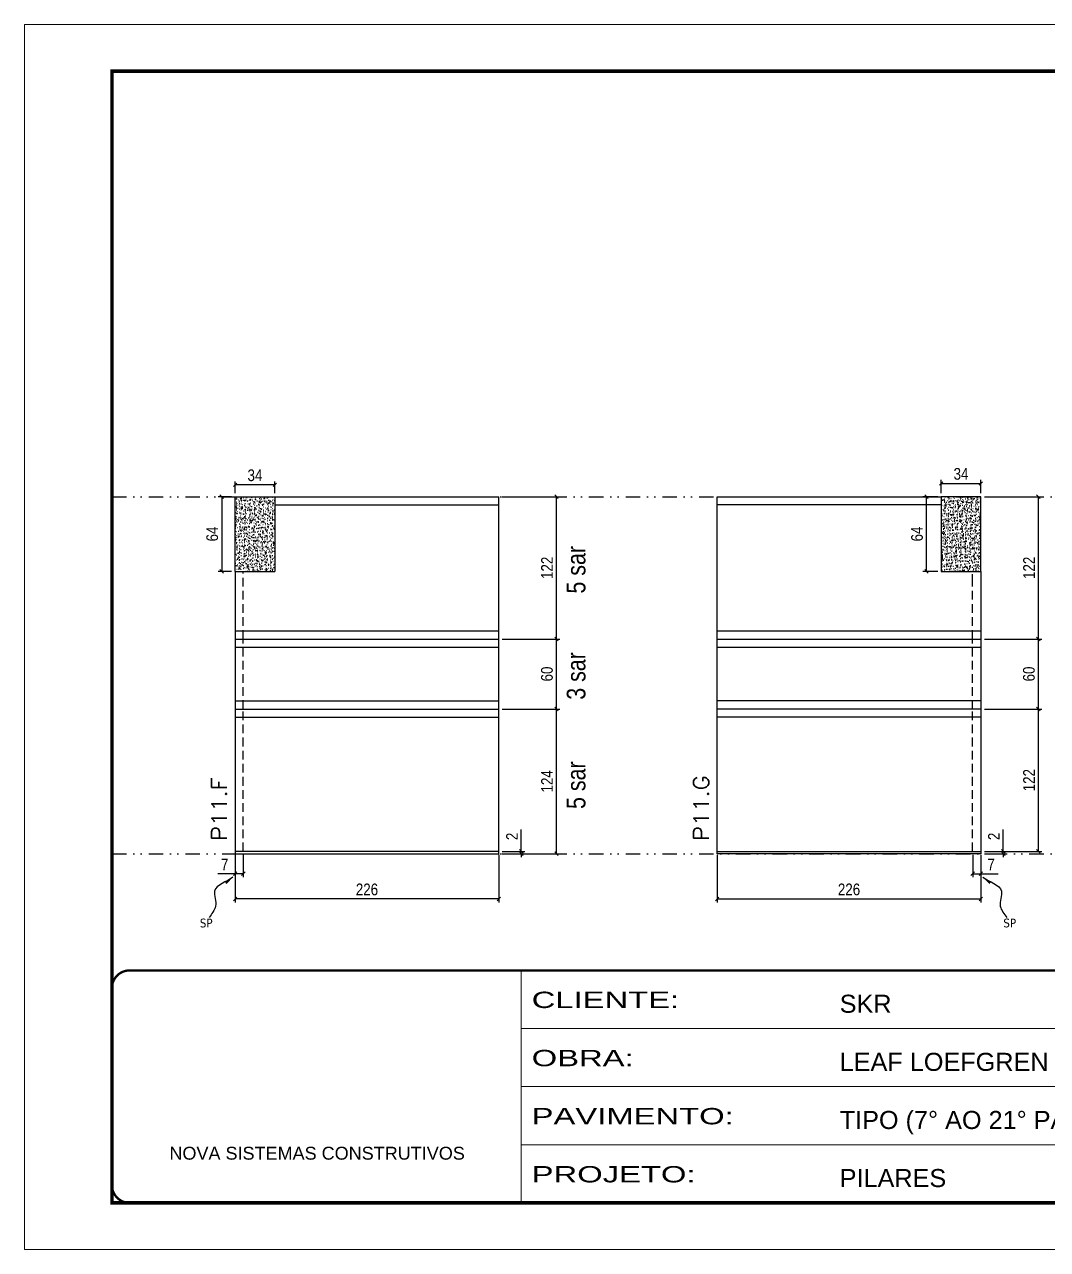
# Model space of a CAD drawing. Extents: x 14400 to 27878, y -21631 to 6985.
# Drawn here: x 17597 to 18474, y 1340 to 2390 of the extents above; entities that cross this region are included whole.
import ezdxf

# ---------------------------------------------------------------- set-up
doc = ezdxf.new("R2010")
doc.units = 0
for name, pattern in [('CONTINUO', [0]), ('DASHED', [0.75, 0.5, -0.25]), ('DIVIDE2', [0.625, 0.25, -0.125, 0, -0.125, 0, -0.125]), ('HIDDEN', [0.375, 0.25, -0.125])]:
    doc.linetypes.add(name, pattern=pattern)
for name, color, linetype in [('COTA', 241, 'Continuous'), ('NOMENCLATURA', 7, 'Continuous'), ('Nível', 160, 'Continuous'), ('Painéis', 200, 'Continuous'), ('SARR_2.2x7', 40, 'Continuous'), ('Sarrafo de Pressão', 42, 'HIDDEN'), ('texto', 7, 'Continuous')]:
    doc.layers.add(name, color=color, linetype=linetype)
for name, color, linetype, lineweight in [('Folhas', 255, 'Continuous', 9), ('SARRAFO DE PRESSAO', 251, 'DASHED', 9), ('Texto Seção', 7, 'Continuous', 15)]:
    doc.layers.add(name, color=color, linetype=linetype, lineweight=lineweight)
doc.styles.add('ARIAL', font='arial.ttf')
doc.styles.add('ARIAL_NARROW', font='ARIALN.TTF', dxfattribs={"height": 0.2})
doc.styles.add('COTA TECNICA', font='techl___.ttf', dxfattribs={"height": 10})
doc.styles.add('COTA TECNICA-50', font='techl___.ttf', dxfattribs={"height": 10})
doc.styles.add('REGUA-120', font='ROMANS.shx', dxfattribs={"height": 15})
doc.styles.get("Standard").update_dxf_attribs({"font": 'arial.ttf'})
doc.styles.add('Tecnologia', font='')
doc.styles.get('Tecnologia').set_extended_font_data('Forgotten Futurist')
doc.dimstyles.new('COTA PAINEL-50', dxfattribs={"dimtxt": 10, "dimasz": 3, "dimexe": 3, "dimexo": 3, "dimgap": 3, "dimtad": 1, "dimdec": 1, "dimzin": 12, "dimdsep": 46, "dimtxsty": 'COTA TECNICA-50', "dimblk1": 'OBLIQUE', "dimblk2": 'OBLIQUE', "dimsah": 1, "dimcen": 0.9, "dimclrd": 4, "dimclre": 4, "dimclrt": 240, "dimadec": 1, "dimazin": 3, "dimtfac": 1, "dimtdec": 1, "dimtmove": 0, "dimatfit": 3, "dimfxl": 1, "dimtolj": 1, "dimtzin": 12, "dimarcsym": 0})
doc.dimstyles.new('PAINEL', dxfattribs={"dimtxt": 10, "dimasz": 3, "dimexe": 3, "dimexo": 3, "dimgap": 3, "dimtad": 1, "dimdec": 1, "dimzin": 12, "dimdsep": 46, "dimtxsty": 'COTA TECNICA', "dimblk1": 'OBLIQUE', "dimblk2": 'OBLIQUE', "dimsah": 1, "dimcen": 0.9, "dimclrd": 4, "dimclre": 4, "dimclrt": 240, "dimadec": 1, "dimazin": 3, "dimtfac": 1, "dimtdec": 1, "dimtmove": 0, "dimatfit": 3, "dimfxl": 1, "dimtolj": 1, "dimtzin": 12, "dimarcsym": 0})
doc.dimstyles.get("Standard").update_dxf_attribs({"dimtxt": 0.18, "dimasz": 0.18, "dimexe": 0.18, "dimexo": 0.0625, "dimgap": 0.09, "dimtad": 0, "dimtih": 1, "dimtoh": 1, "dimdec": 4, "dimzin": 0, "dimdsep": 46, "dimtxsty": 'Standard', "dimcen": 0.09, "dimadec": 0, "dimazin": 0, "dimtfac": 1, "dimtdec": 4, "dimtofl": 0, "dimtmove": 0, "dimatfit": 3, "dimfxl": 1, "dimtolj": 1, "dimtzin": 0, "dimarcsym": 0})

# ---------------------------------------------------------------- blocks, each defined once
blk = doc.blocks.new('9999999999')
at = {"color": 30, "linetype": 'CONTINUO'}
for p, q in [((98564.6, 34230.2), (98564.6, 34429.4)), ((98564.6, 34379.6), (99584, 34379.6)), ((98564.6, 34329.8), (99488, 34329.8)), ((98564.6, 34280), (99488, 34280))]:
    blk.add_line(p, q, dxfattribs=at)
at = {"color": 30, "linetype": 'CONTINUO', "const_width": 2}
blk.add_lwpolyline([(99584, 34230.2), (99584, 34414.4, 0.414214), (99569, 34429.4), (98229, 34429.4, 0.414214), (98214, 34414.4), (98214, 34245.2, 0.414214), (98229, 34230.2), (99584, 34230.2)], format="xyb", dxfattribs=at)
at = {"layer": 'Folhas'}
blk.add_lwpolyline([(98139, 34190.2), (99624, 34190.2), (99624, 35240.2), (98139, 35240.2)], close=True, dxfattribs=at)
at = {"layer": 'Folhas', "color": 30, "const_width": 3}
blk.add_lwpolyline([(98214, 34230.2), (99584, 34230.2), (99584, 35200.2), (98214, 35200.2)], close=True, dxfattribs=at)
at = {"color": 7, "linetype": 'Continuous', "ltscale": 5, "style": 'ARIAL'}
for s, height, p in [('SKR', 15.48, (98837.7, 34393.1)), ('LEAF LOEFGREN', 15.483, (98837.7, 34343.3)), ('TIPO (7° AO 21° PAVIMENTO)', 15.483, (98837.7, 34293.5)), ('NOVA SISTEMAS CONSTRUTIVOS', 11.059, (98263.2, 34267.2)), ('PILARES', 15.48, (98837.7, 34243.7))]:
    blk.add_text(s, height=height, dxfattribs=at).set_placement(p)
at = {"layer": 'Folhas', "color": 7, "style": 'Tecnologia', "width": 1.5}
for s, p in [('CLIENTE:', (98573.7, 34397.2)), ('OBRA:', (98573.7, 34347.3)), ('PAVIMENTO:', (98573.7, 34297.5)), ('PROJETO:', (98573.7, 34247.7))]:
    blk.add_text(s, height=14, dxfattribs=at).set_placement(p)
blk = doc.blocks.new('_Oblique')
at = {"color": 0, "linetype": 'ByBlock', "lineweight": -2}
blk.add_line((-0.5, -0.5), (0.5, 0.5), dxfattribs=at)
blk = doc.blocks.new('*D1127')
at = {"layer": 'COTA', "color": 4, "lineweight": -2, "transparency": 16777216}
for p, q in [((17777.5, 1678.7), (17777.5, 1637.9)), ((18003.5, 1678.7), (18003.5, 1637.9)), ((18003.5, 1640.9), (17777.5, 1640.9))]:
    blk.add_line(p, q, dxfattribs=at)
at = {"layer": 'Defpoints', "color": 0, "transparency": 16777216}
for p in [(17777.5, 1681.7), (18003.5, 1681.7), (17777.5, 1640.9)]:
    blk.add_point(p, dxfattribs=at)
at = {"layer": 'COTA', "color": 4, "lineweight": -2, "transparency": 16777216, "xscale": 3, "yscale": 3, "zscale": 3, "rotation": 180}
blk.add_blockref('_Oblique', (17777.5, 1640.9), dxfattribs=at)
at = {"layer": 'COTA', "color": 4, "lineweight": -2, "transparency": 16777216, "xscale": 3, "yscale": 3, "zscale": 3}
blk.add_blockref('_Oblique', (18003.5, 1640.9), dxfattribs=at)
at = {"layer": 'COTA', "color": 240, "transparency": 16777216, "insert": (17890.5, 1649), "char_height": 10, "attachment_point": 5, "style": 'COTA TECNICA'}
blk.add_mtext('\\A1;226', dxfattribs=at)
blk = doc.blocks.new('*D1128')
at = {"layer": 'COTA', "color": 4, "lineweight": -2, "transparency": 16777216}
for p, q in [((17777.5, 1676.7), (17777.5, 1659.5)), ((17784.5, 1678.7), (17784.5, 1659.5)), ((17777.5, 1662.5), (17762.8, 1662.5)), ((17784.5, 1662.5), (17777.5, 1662.5))]:
    blk.add_line(p, q, dxfattribs=at)
at = {"layer": 'Defpoints', "color": 0, "transparency": 16777216}
for p in [(17784.5, 1681.7), (17777.5, 1679.7), (17777.5, 1662.5)]:
    blk.add_point(p, dxfattribs=at)
at = {"layer": 'COTA', "color": 4, "lineweight": -2, "transparency": 16777216, "xscale": 3, "yscale": 3, "zscale": 3, "rotation": 180}
blk.add_blockref('_Oblique', (17777.5, 1662.5), dxfattribs=at)
at = {"layer": 'COTA', "color": 4, "lineweight": -2, "transparency": 16777216, "xscale": 3, "yscale": 3, "zscale": 3}
blk.add_blockref('_Oblique', (17784.5, 1662.5), dxfattribs=at)
at = {"layer": 'COTA', "color": 240, "transparency": 16777216, "insert": (17768.6, 1670.5), "char_height": 10, "attachment_point": 5, "style": 'COTA TECNICA-50'}
blk.add_mtext('\\A1;7', dxfattribs=at)
blk = doc.blocks.new('*D1129')
at = {"layer": 'COTA', "color": 4, "lineweight": -2, "transparency": 16777216}
for p, q in [((18022.8, 1681.7), (18022.8, 1700.5)), ((18006.5, 1681.7), (18025.8, 1681.7)), ((18022.8, 1679.7), (18022.8, 1681.7)), ((18006.5, 1679.7), (18025.8, 1679.7)), ((18022.8, 1679.7), (18022.8, 1676.7))]:
    blk.add_line(p, q, dxfattribs=at)
at = {"layer": 'Defpoints', "color": 0, "transparency": 16777216}
for p in [(18003.5, 1681.7), (18003.5, 1679.7), (18022.8, 1679.7)]:
    blk.add_point(p, dxfattribs=at)
at = {"layer": 'COTA', "color": 4, "lineweight": -2, "transparency": 16777216, "xscale": 3, "yscale": 3, "zscale": 3}
for p, rotation in [((18022.8, 1681.7), 270), ((18022.8, 1679.7), 90)]:
    blk.add_blockref('_Oblique', p, dxfattribs=dict(at, rotation=rotation))
at = {"layer": 'COTA', "color": 240, "transparency": 16777216, "insert": (18014.8, 1694.5), "char_height": 10, "attachment_point": 5, "rotation": 90, "style": 'COTA TECNICA-50'}
blk.add_mtext('\\A1;2', dxfattribs=at)
blk = doc.blocks.new('*D1130')
at = {"layer": 'COTA', "color": 4, "linetype": 'ByBlock', "lineweight": -2, "transparency": 16777216}
for p, q in [((18006.5, 1803.7), (18055.9, 1803.7)), ((18052.9, 1679.7), (18052.9, 1803.7)), ((18006.5, 1679.7), (18055.9, 1679.7))]:
    blk.add_line(p, q, dxfattribs=at)
at = {"layer": 'Defpoints', "color": 0, "linetype": 'ByBlock', "transparency": 16777216}
for p in [(18003.5, 1803.7), (18052.9, 1803.7), (18003.5, 1679.7)]:
    blk.add_point(p, dxfattribs=at)
at = {"layer": 'COTA', "color": 4, "linetype": 'ByBlock', "lineweight": -2, "transparency": 16777216, "xscale": 3, "yscale": 3, "zscale": 3}
for p, rotation in [((18052.9, 1803.7), 90), ((18052.9, 1679.7), 270)]:
    blk.add_blockref('_Oblique', p, dxfattribs=dict(at, rotation=rotation))
at = {"layer": 'COTA', "color": 240, "linetype": 'ByBlock', "transparency": 16777216, "insert": (18044.8, 1741.7), "char_height": 10, "attachment_point": 5, "rotation": 90, "style": 'COTA TECNICA'}
blk.add_mtext('\\A1;124', dxfattribs=at)
blk = doc.blocks.new('*D1137')
at = {"layer": 'COTA', "color": 4, "lineweight": -2, "transparency": 16777216}
for p, q in [((18190.7, 1678.7), (18190.7, 1637.9)), ((18416.7, 1678.7), (18416.7, 1637.9)), ((18190.7, 1640.9), (18416.7, 1640.9))]:
    blk.add_line(p, q, dxfattribs=at)
at = {"layer": 'Defpoints', "color": 0, "transparency": 16777216}
for p in [(18190.7, 1681.7), (18416.7, 1681.7), (18416.7, 1640.9)]:
    blk.add_point(p, dxfattribs=at)
at = {"layer": 'COTA', "color": 4, "lineweight": -2, "transparency": 16777216, "xscale": 3, "yscale": 3, "zscale": 3, "rotation": 180}
blk.add_blockref('_Oblique', (18190.7, 1640.9), dxfattribs=at)
at = {"layer": 'COTA', "color": 4, "lineweight": -2, "transparency": 16777216, "xscale": 3, "yscale": 3, "zscale": 3}
blk.add_blockref('_Oblique', (18416.7, 1640.9), dxfattribs=at)
at = {"layer": 'COTA', "color": 240, "transparency": 16777216, "insert": (18303.7, 1649), "char_height": 10, "attachment_point": 5, "style": 'COTA TECNICA'}
blk.add_mtext('\\A1;226', dxfattribs=at)
blk = doc.blocks.new('*D1138')
at = {"layer": 'COTA', "color": 4, "lineweight": -2, "transparency": 16777216}
for p, q in [((18409.7, 1678.7), (18409.7, 1659.5)), ((18416.7, 1676.7), (18416.7, 1659.5)), ((18409.7, 1662.5), (18416.7, 1662.5)), ((18416.7, 1662.5), (18431.4, 1662.5))]:
    blk.add_line(p, q, dxfattribs=at)
at = {"layer": 'Defpoints', "color": 0, "transparency": 16777216}
for p in [(18409.7, 1681.7), (18416.7, 1679.7), (18416.7, 1662.5)]:
    blk.add_point(p, dxfattribs=at)
at = {"layer": 'COTA', "color": 4, "lineweight": -2, "transparency": 16777216, "xscale": 3, "yscale": 3, "zscale": 3, "rotation": 180}
blk.add_blockref('_Oblique', (18409.7, 1662.5), dxfattribs=at)
at = {"layer": 'COTA', "color": 4, "lineweight": -2, "transparency": 16777216, "xscale": 3, "yscale": 3, "zscale": 3}
blk.add_blockref('_Oblique', (18416.7, 1662.5), dxfattribs=at)
at = {"layer": 'COTA', "color": 240, "transparency": 16777216, "insert": (18425.5, 1670.5), "char_height": 10, "attachment_point": 5, "style": 'COTA TECNICA-50'}
blk.add_mtext('\\A1;7', dxfattribs=at)
blk = doc.blocks.new('*D1139')
at = {"layer": 'COTA', "color": 4, "lineweight": -2, "transparency": 16777216}
for p, q in [((18435.9, 1681.7), (18435.9, 1700.5)), ((18419.7, 1681.7), (18438.9, 1681.7)), ((18435.9, 1679.7), (18435.9, 1681.7)), ((18419.7, 1679.7), (18438.9, 1679.7)), ((18435.9, 1679.7), (18435.9, 1676.7))]:
    blk.add_line(p, q, dxfattribs=at)
at = {"layer": 'Defpoints', "color": 0, "transparency": 16777216}
for p in [(18416.7, 1681.7), (18416.7, 1679.7), (18435.9, 1679.7)]:
    blk.add_point(p, dxfattribs=at)
at = {"layer": 'COTA', "color": 4, "lineweight": -2, "transparency": 16777216, "xscale": 3, "yscale": 3, "zscale": 3}
for p, rotation in [((18435.9, 1681.7), 270), ((18435.9, 1679.7), 90)]:
    blk.add_blockref('_Oblique', p, dxfattribs=dict(at, rotation=rotation))
at = {"layer": 'COTA', "color": 240, "transparency": 16777216, "insert": (18427.9, 1694.5), "char_height": 10, "attachment_point": 5, "rotation": 90, "style": 'COTA TECNICA-50'}
blk.add_mtext('\\A1;2', dxfattribs=at)
blk = doc.blocks.new('*D1140')
at = {"layer": 'COTA', "color": 4, "lineweight": -2, "transparency": 16777216}
for p, q in [((18382.7, 1988.7), (18382.7, 2000)), ((18382.7, 1997), (18416.7, 1997)), ((18416.7, 1988.7), (18416.7, 2000))]:
    blk.add_line(p, q, dxfattribs=at)
at = {"layer": 'Defpoints', "color": 0, "transparency": 16777216}
for p in [(18416.7, 1997), (18382.7, 1985.7), (18416.7, 1985.7)]:
    blk.add_point(p, dxfattribs=at)
at = {"layer": 'COTA', "color": 4, "lineweight": -2, "transparency": 16777216, "xscale": 3, "yscale": 3, "zscale": 3, "rotation": 180}
blk.add_blockref('_Oblique', (18382.7, 1997), dxfattribs=at)
at = {"layer": 'COTA', "color": 4, "lineweight": -2, "transparency": 16777216, "xscale": 3, "yscale": 3, "zscale": 3}
blk.add_blockref('_Oblique', (18416.7, 1997), dxfattribs=at)
at = {"layer": 'COTA', "color": 240, "transparency": 16777216, "insert": (18399.7, 2005.2), "char_height": 10, "attachment_point": 5, "style": 'COTA TECNICA'}
blk.add_mtext('\\A1;34', dxfattribs=at)
blk = doc.blocks.new('*D1141')
at = {"layer": 'COTA', "color": 4, "lineweight": -2, "transparency": 16777216}
for p, q in [((18419.7, 1803.7), (18469, 1803.7)), ((18466, 1681.7), (18466, 1803.7)), ((18419.7, 1681.7), (18469, 1681.7))]:
    blk.add_line(p, q, dxfattribs=at)
at = {"layer": 'Defpoints', "color": 0, "transparency": 16777216}
for p in [(18416.7, 1803.7), (18466, 1803.7), (18416.7, 1681.7)]:
    blk.add_point(p, dxfattribs=at)
at = {"layer": 'COTA', "color": 4, "lineweight": -2, "transparency": 16777216, "xscale": 3, "yscale": 3, "zscale": 3}
for p, rotation in [((18466, 1803.7), 90), ((18466, 1681.7), 270)]:
    blk.add_blockref('_Oblique', p, dxfattribs=dict(at, rotation=rotation))
at = {"layer": 'COTA', "color": 240, "transparency": 16777216, "insert": (18458, 1742.7), "char_height": 10, "attachment_point": 5, "rotation": 90, "style": 'COTA TECNICA'}
blk.add_mtext('\\A1;122', dxfattribs=at)
blk = doc.blocks.new('*D1142')
at = {"layer": 'COTA', "color": 4, "lineweight": -2, "transparency": 16777216}
for p, q in [((18379.7, 1985.7), (18367.1, 1985.7)), ((18370.1, 1921.7), (18370.1, 1985.7)), ((18379.7, 1921.7), (18367.1, 1921.7))]:
    blk.add_line(p, q, dxfattribs=at)
at = {"layer": 'Defpoints', "color": 0, "transparency": 16777216}
for p in [(18370.1, 1985.7), (18382.7, 1985.7), (18382.7, 1921.7)]:
    blk.add_point(p, dxfattribs=at)
at = {"layer": 'COTA', "color": 4, "lineweight": -2, "transparency": 16777216, "xscale": 3, "yscale": 3, "zscale": 3}
for p, rotation in [((18370.1, 1985.7), 90), ((18370.1, 1921.7), 270)]:
    blk.add_blockref('_Oblique', p, dxfattribs=dict(at, rotation=rotation))
at = {"layer": 'COTA', "color": 240, "transparency": 16777216, "insert": (18362, 1953.7), "char_height": 10, "attachment_point": 5, "rotation": 90, "style": 'COTA TECNICA'}
blk.add_mtext('\\A1;64', dxfattribs=at)
blk = doc.blocks.new('*D1158')
at = {"layer": 'COTA', "color": 4, "lineweight": -2, "transparency": 16777216}
for p, q in [((18006.5, 1863.7), (18055.9, 1863.7)), ((18052.9, 1803.7), (18052.9, 1863.7)), ((18006.5, 1803.7), (18055.9, 1803.7))]:
    blk.add_line(p, q, dxfattribs=at)
at = {"layer": 'Defpoints', "color": 0, "transparency": 16777216}
for p in [(18003.5, 1863.7), (18052.9, 1863.7), (18003.5, 1803.7)]:
    blk.add_point(p, dxfattribs=at)
at = {"layer": 'COTA', "color": 4, "lineweight": -2, "transparency": 16777216, "xscale": 3, "yscale": 3, "zscale": 3}
for p, rotation in [((18052.9, 1863.7), 90), ((18052.9, 1803.7), 270)]:
    blk.add_blockref('_Oblique', p, dxfattribs=dict(at, rotation=rotation))
at = {"layer": 'COTA', "color": 240, "transparency": 16777216, "insert": (18044.8, 1833.7), "char_height": 10, "attachment_point": 5, "rotation": 90, "style": 'COTA TECNICA'}
blk.add_mtext('\\A1;60', dxfattribs=at)
blk = doc.blocks.new('*D1159')
at = {"layer": 'COTA', "color": 4, "lineweight": -2, "transparency": 16777216}
for p, q in [((18006.5, 1985.7), (18055.9, 1985.7)), ((18052.9, 1863.7), (18052.9, 1985.7)), ((18006.5, 1863.7), (18055.9, 1863.7))]:
    blk.add_line(p, q, dxfattribs=at)
at = {"layer": 'Defpoints', "color": 0, "transparency": 16777216}
for p in [(18003.5, 1985.7), (18052.9, 1985.7), (18003.5, 1863.7)]:
    blk.add_point(p, dxfattribs=at)
at = {"layer": 'COTA', "color": 4, "lineweight": -2, "transparency": 16777216, "xscale": 3, "yscale": 3, "zscale": 3}
for p, rotation in [((18052.9, 1985.7), 90), ((18052.9, 1863.7), 270)]:
    blk.add_blockref('_Oblique', p, dxfattribs=dict(at, rotation=rotation))
at = {"layer": 'COTA', "color": 240, "transparency": 16777216, "insert": (18044.8, 1924.7), "char_height": 10, "attachment_point": 5, "rotation": 90, "style": 'COTA TECNICA'}
blk.add_mtext('\\A1;122', dxfattribs=at)
blk = doc.blocks.new('*D1160')
at = {"layer": 'COTA', "color": 4, "lineweight": -2, "transparency": 16777216}
for p, q in [((17777.5, 1988.7), (17777.5, 1998.8)), ((17811.5, 1995.8), (17777.5, 1995.8)), ((17811.5, 1988.7), (17811.5, 1998.8))]:
    blk.add_line(p, q, dxfattribs=at)
at = {"layer": 'Defpoints', "color": 0, "transparency": 16777216}
for p in [(17777.5, 1995.8), (17777.5, 1985.7), (17811.5, 1985.7)]:
    blk.add_point(p, dxfattribs=at)
at = {"layer": 'COTA', "color": 4, "lineweight": -2, "transparency": 16777216, "xscale": 3, "yscale": 3, "zscale": 3, "rotation": 180}
blk.add_blockref('_Oblique', (17777.5, 1995.8), dxfattribs=at)
at = {"layer": 'COTA', "color": 4, "lineweight": -2, "transparency": 16777216, "xscale": 3, "yscale": 3, "zscale": 3}
blk.add_blockref('_Oblique', (17811.5, 1995.8), dxfattribs=at)
at = {"layer": 'COTA', "color": 240, "transparency": 16777216, "insert": (17794.5, 2004), "char_height": 10, "attachment_point": 5, "style": 'COTA TECNICA'}
blk.add_mtext('\\A1;34', dxfattribs=at)
blk = doc.blocks.new('*D1161')
at = {"layer": 'COTA', "color": 4, "lineweight": -2, "transparency": 16777216}
for p, q in [((17774.5, 1985.7), (17763, 1985.7)), ((17766, 1985.7), (17766, 1921.7)), ((17774.5, 1921.7), (17763, 1921.7))]:
    blk.add_line(p, q, dxfattribs=at)
at = {"layer": 'Defpoints', "color": 0, "transparency": 16777216}
for p in [(17777.5, 1985.7), (17766, 1921.7), (17777.5, 1921.7)]:
    blk.add_point(p, dxfattribs=at)
at = {"layer": 'COTA', "color": 4, "lineweight": -2, "transparency": 16777216, "xscale": 3, "yscale": 3, "zscale": 3}
for p, rotation in [((17766, 1985.7), 90), ((17766, 1921.7), 270)]:
    blk.add_blockref('_Oblique', p, dxfattribs=dict(at, rotation=rotation))
at = {"layer": 'COTA', "color": 240, "transparency": 16777216, "insert": (17757.9, 1953.7), "char_height": 10, "attachment_point": 5, "rotation": 90, "style": 'COTA TECNICA'}
blk.add_mtext('\\A1;64', dxfattribs=at)
blk = doc.blocks.new('*D1162')
at = {"layer": 'COTA', "color": 4, "lineweight": -2, "transparency": 16777216}
for p, q in [((18419.7, 1863.7), (18469, 1863.7)), ((18466, 1803.7), (18466, 1863.7)), ((18419.7, 1803.7), (18469, 1803.7))]:
    blk.add_line(p, q, dxfattribs=at)
at = {"layer": 'Defpoints', "color": 0, "transparency": 16777216}
for p in [(18416.7, 1863.7), (18466, 1863.7), (18416.7, 1803.7)]:
    blk.add_point(p, dxfattribs=at)
at = {"layer": 'COTA', "color": 4, "lineweight": -2, "transparency": 16777216, "xscale": 3, "yscale": 3, "zscale": 3}
for p, rotation in [((18466, 1863.7), 90), ((18466, 1803.7), 270)]:
    blk.add_blockref('_Oblique', p, dxfattribs=dict(at, rotation=rotation))
at = {"layer": 'COTA', "color": 240, "transparency": 16777216, "insert": (18457.9, 1833.7), "char_height": 10, "attachment_point": 5, "rotation": 90, "style": 'COTA TECNICA'}
blk.add_mtext('\\A1;60', dxfattribs=at)
blk = doc.blocks.new('*D1163')
at = {"layer": 'COTA', "color": 4, "lineweight": -2, "transparency": 16777216}
for p, q in [((18419.7, 1985.7), (18469, 1985.7)), ((18466, 1863.7), (18466, 1985.7)), ((18419.7, 1863.7), (18469, 1863.7))]:
    blk.add_line(p, q, dxfattribs=at)
at = {"layer": 'Defpoints', "color": 0, "transparency": 16777216}
for p in [(18416.7, 1985.7), (18466, 1985.7), (18416.7, 1863.7)]:
    blk.add_point(p, dxfattribs=at)
at = {"layer": 'COTA', "color": 4, "lineweight": -2, "transparency": 16777216, "xscale": 3, "yscale": 3, "zscale": 3}
for p, rotation in [((18466, 1985.7), 90), ((18466, 1863.7), 270)]:
    blk.add_blockref('_Oblique', p, dxfattribs=dict(at, rotation=rotation))
at = {"layer": 'COTA', "color": 240, "transparency": 16777216, "insert": (18458, 1924.7), "char_height": 10, "attachment_point": 5, "rotation": 90, "style": 'COTA TECNICA'}
blk.add_mtext('\\A1;122', dxfattribs=at)

msp = doc.modelspace()

# ---------------------------------------------------------------- hatches: boundary and pattern name
at = {"layer": 'COTA'}
h = msp.add_hatch(dxfattribs=at)
h.set_pattern_fill('AR-CONC', color=256, scale=0.03)
h.set_pattern_definition([(50, (-2057.6526, -1148.575), (5.4655401, -0.4781726), [0.5715, -6.2865]), (355, (-2057.6526, -1148.575), (-1.0573026, 5.7317054), [0.4572, -5.0292175]), (100.451445, (-2057.197, -1148.615), (4.4082374, 5.2535326), [0.4857003, -5.3427073]), (46.1842, (-2057.6526, -1147.051), (8.1323712, -1.2612698), [0.85725, -9.42975]), (96.635558, (-2056.975, -1147.156), (7.122124, 7.4227837), [0.7285507, -8.0140682]), (351.18415, (-2057.653, -1147.051), (7.122124, 7.4227837), [0.685799, -7.543792]), (21, (-2056.8906, -1147.432), (4.5484317, -3.0679559), [0.5715, -6.2865]), (326, (-2056.8906, -1147.432), (1.8540609, 5.525639), [0.4572, -5.0292]), (71.451445, (-2056.5116, -1147.688), (6.4024926, 2.457683), [0.4857003, -5.3426981]), (37.5, (-2057.6526, -1148.5751), (0.0926581, 2.53665117), [0, -4.96824, 0, -5.1054, 0, -5.04825]), (7.5, (-2057.6526, -1148.575), (2.00458988, 3.00541724), [0, -2.91084, 0, -4.85394, 0, -1.92405]), (327.5, (-2059.3519, -1148.5751), (4.06771786, -0.17186232), [0, -1.905, 0, -5.9436, 0, -7.8867]), (317.5, (-2060.114, -1148.575), (4.44387544, 0.7627947), [0, -2.4765, 0, -3.94716, 0, -5.6007])])
h.paths.add_polyline_path([(17811.506, 1985.71), (17777.506, 1985.71), (17777.506, 1921.71), (17811.506, 1921.71)])
h = msp.add_hatch(dxfattribs=at)
h.set_pattern_fill('AR-CONC', color=256, scale=0.03)
h.set_pattern_definition([(50, (-1240.712, 2267.15), (5.4655401, -0.4781726), [0.5715, -6.2865]), (355, (-1240.712, 2267.15), (-1.0573026, 5.7317054), [0.4572, -5.0292175]), (100.451445, (-1240.257, 2267.1104), (4.4082374, 5.2535326), [0.4857003, -5.3427073]), (46.1842, (-1240.712, 2268.674), (8.1323712, -1.2612698), [0.85725, -9.42975]), (96.635558, (-1240.0345, 2268.569), (7.122124, 7.4227837), [0.7285507, -8.0140682]), (351.18415, (-1240.712, 2268.674), (7.122124, 7.4227837), [0.685799, -7.543792]), (21, (-1239.95, 2268.293), (4.5484317, -3.0679559), [0.5715, -6.2865]), (326, (-1239.95, 2268.293), (1.8540609, 5.525639), [0.4572, -5.0292]), (71.451445, (-1239.571, 2268.0376), (6.4024926, 2.457683), [0.4857003, -5.3426981]), (37.5, (-1240.7122, 2267.1502), (0.0926581, 2.53665117), [0, -4.96824, 0, -5.1054, 0, -5.04825]), (7.5, (-1240.7122, 2267.1502), (2.00458988, 3.00541724), [0, -2.91084, 0, -4.85394, 0, -1.92405]), (327.5, (-1242.4115, 2267.1502), (4.06771786, -0.17186232), [0, -1.905, 0, -5.9436, 0, -7.8867]), (317.5, (-1243.1735, 2267.1502), (4.44387544, 0.7627947), [0, -2.4765, 0, -3.94716, 0, -5.6007])])
h.paths.add_polyline_path([(18382.657, 1921.71), (18416.657, 1921.71), (18416.657, 1985.71), (18382.657, 1985.71)])

# ---------------------------------------------------------------- linework, layer by layer
for p, q in [((17777.506, 1921.71), (17777.506, 1985.71)), ((17777.506, 1985.71), (17811.506, 1985.71)), ((18416.657, 1985.71), (18382.657, 1985.71)), ((18416.657, 1921.71), (18416.657, 1985.71))]:
    msp.add_line(p, q, dxfattribs=at)
at = {"layer": 'Nível', "color": 4, "linetype": 'DIVIDE2', "ltscale": 50}
for p, q in [((17671.967, 1985.71), (19041.967, 1985.71)), ((17671.967, 1679.71), (19041.967, 1679.71))]:
    msp.add_line(p, q, dxfattribs=at)
at = {"layer": 'Painéis'}
for p, q in [((17811.506, 1985.71), (18003.506, 1985.71)), ((17811.506, 1985.71), (17811.506, 1921.71)), ((18003.506, 1681.71), (18003.506, 1985.71)), ((18190.657, 1681.71), (18190.657, 1985.71)), ((18190.657, 1985.71), (18382.657, 1985.71)), ((18382.657, 1985.71), (18382.657, 1921.71)), ((17777.506, 1921.71), (17777.506, 1681.71)), ((17777.506, 1921.71), (17811.506, 1921.71)), ((18382.657, 1921.71), (18416.657, 1921.71)), ((18416.657, 1921.71), (18416.657, 1681.71)), ((17777.506, 1863.71), (18003.506, 1863.71)), ((18190.657, 1863.71), (18416.657, 1863.71)), ((17777.506, 1803.71), (18003.506, 1803.71)), ((18416.657, 1803.71), (18190.657, 1803.71))]:
    msp.add_line(p, q, dxfattribs=at)
for points in [[(18003.506, 1681.71), (17777.506, 1681.71), (17777.506, 1679.71), (18003.506, 1679.71)], [(18190.657, 1681.71), (18416.657, 1681.71), (18416.657, 1679.71), (18190.657, 1679.71)]]:
    msp.add_lwpolyline(points, close=True, dxfattribs=at)
at = {"layer": 'SARR_2.2x7'}
for p, q in [((17811.506, 1978.71), (18003.506, 1978.71)), ((18382.657, 1978.71), (18190.657, 1978.71)), ((17777.506, 1870.71), (18003.506, 1870.71)), ((18190.657, 1870.71), (18416.657, 1870.71)), ((17777.506, 1856.71), (18003.506, 1856.71)), ((18190.657, 1856.71), (18416.657, 1856.71)), ((17777.506, 1810.71), (18003.506, 1810.71)), ((18416.657, 1810.71), (18190.657, 1810.71)), ((17777.506, 1796.71), (18003.506, 1796.71)), ((18416.657, 1796.71), (18190.657, 1796.71))]:
    msp.add_line(p, q, dxfattribs=at)
at = {"layer": 'Sarrafo de Pressão', "ltscale": 30}
for p, q in [((17784.506, 1863.71), (17784.506, 1921.71)), ((18409.657, 1911.71), (18409.657, 1921.71)), ((18409.657, 1863.71), (18409.657, 1911.71)), ((18409.657, 1911.71), (18409.657, 1911.71)), ((17784.506, 1803.71), (17784.506, 1863.71)), ((18409.657, 1803.71), (18409.657, 1863.71)), ((17784.506, 1681.71), (17784.506, 1803.71)), ((18409.657, 1681.71), (18409.657, 1803.71))]:
    msp.add_line(p, q, dxfattribs=at)

# ---------------------------------------------------------------- block references
at = {"layer": 'SARRAFO DE PRESSAO', "color": 6, "linetype": 'ByBlock'}
msp.add_blockref('9999999999', (-80542.011, -32849.778), dxfattribs=at)

# ---------------------------------------------------------------- texts
at = {"layer": 'NOMENCLATURA', "style": 'ARIAL_NARROW'}
for s, p in [('5 sar', (18077.749, 1902.666)), ('3 sar', (18077.749, 1811.666)), ('5 sar', (18077.749, 1718.034))]:
    msp.add_text(s, height=16, rotation=90, dxfattribs=at).set_placement(p)
at = {"layer": 'texto', "color": 0, "char_height": 7.5, "attachment_point": 5}
for insert in [(17752.729, 1620.219), (18441.434, 1620.219)]:
    msp.add_mtext('{\\fTahoma|b0|i0|c0|p34;\\C4;SP}', dxfattribs=dict(at, insert=insert))
at = {"layer": 'Texto Seção', "style": 'REGUA-120', "width": 1.1}
for s, p in [('P11.F', (17770.257, 1690.473)), ('P11.G', (18183.408, 1690.473))]:
    msp.add_text(s, height=13, rotation=90, dxfattribs=at).set_placement(p)

# ---------------------------------------------------------------- dimensions: what is measured, and where the dimension line sits
at = {"layer": 'COTA'}
for base, p1, p2, dimstyle, picture, middle in [((17777.506, 1995.791), (17811.506, 1985.71), (17777.506, 1985.71), 'PAINEL', '*D1160', (17794.506, 2004.01)), ((18416.657, 1662.468), (18409.657, 1681.71), (18416.657, 1679.71), 'COTA PAINEL-50', '*D1138', (18425.523, 1670.541))]:
    dim = msp.add_linear_dim(base=base, p1=p1, p2=p2, dimstyle=dimstyle, dxfattribs=at)
    dim.commit()
    dim.dimension.update_dxf_attribs({"geometry": picture, "text_midpoint": middle})
for base, p1, p2, angle, dimstyle, picture, middle in [((18416.657, 1996.952), (18382.657, 1985.71), (18416.657, 1985.71), 180, 'PAINEL', '*D1140', (18399.657, 2005.172)), ((17766.045, 1921.71), (17777.506, 1985.71), (17777.506, 1921.71), 90, 'PAINEL', '*D1161', (17757.942, 1953.71)), ((18370.098, 1985.71), (18382.657, 1921.71), (18382.657, 1985.71), 90, 'PAINEL', '*D1142', (18361.996, 1953.71)), ((18052.874, 1863.71), (18003.506, 1803.71), (18003.506, 1863.71), 90, 'PAINEL', '*D1158', (18044.771, 1833.71)), ((18466.025, 1863.71), (18416.657, 1803.71), (18416.657, 1863.71), 90, 'PAINEL', '*D1162', (18457.922, 1833.71)), ((18466.025, 1803.71), (18416.657, 1681.71), (18416.657, 1803.71), 90, 'PAINEL', '*D1141', (18457.966, 1742.71)), ((17777.506, 1662.468), (17784.506, 1681.71), (17777.506, 1679.71), 180, 'COTA PAINEL-50', '*D1128', (17768.641, 1670.541))]:
    dim = msp.add_linear_dim(base=base, p1=p1, p2=p2, angle=angle, dimstyle=dimstyle, dxfattribs=at)
    dim.commit()
    dim.dimension.update_dxf_attribs({"geometry": picture, "text_midpoint": middle})
for base, p1, p2, angle, override, picture, middle in [((18052.874, 1985.71), (18003.506, 1863.71), (18003.506, 1985.71), 90, {"dimtmove": 1}, '*D1159', (18044.815, 1924.71)), ((18466.025, 1985.71), (18416.657, 1863.71), (18416.657, 1985.71), 90, {"dimtmove": 1}, '*D1163', (18457.966, 1924.71)), ((17777.506, 1640.887), (18003.506, 1681.71), (17777.506, 1681.71), 180, {"dimarcsym": 2}, '*D1127', (17890.506, 1648.989))]:
    dim = msp.add_linear_dim(base=base, p1=p1, p2=p2, angle=angle, dimstyle='PAINEL', override=override, dxfattribs=at)
    dim.commit()
    dim.dimension.update_dxf_attribs({"geometry": picture, "text_midpoint": middle})
at = {"layer": 'COTA', "linetype": 'ByBlock'}
dim = msp.add_aligned_dim(p1=(18003.506, 1679.71), p2=(18003.506, 1803.71), distance=-49.367, dimstyle='PAINEL', dxfattribs=at)
dim.commit()
dim.dimension.update_dxf_attribs({"geometry": '*D1130', "text_midpoint": (18044.801, 1741.71)})
at = {"layer": 'COTA'}
for base, p1, p2, picture, middle in [((18022.765, 1679.71), (18003.506, 1681.71), (18003.506, 1679.71), '*D1129', (18022.765, 1694.457)), ((18435.915, 1679.71), (18416.657, 1681.71), (18416.657, 1679.71), '*D1139', (18435.915, 1694.457))]:
    dim = msp.add_linear_dim(base=base, p1=p1, p2=p2, angle=90, dimstyle='COTA PAINEL-50', dxfattribs=at)
    dim.commit()
    dim.dimension.update_dxf_attribs({"geometry": picture, "text_midpoint": middle, "dimtype": 160})
dim = msp.add_linear_dim(base=(18416.657, 1640.887), p1=(18190.657, 1681.71), p2=(18416.657, 1681.71), dimstyle='PAINEL', override={"dimarcsym": 2}, dxfattribs=at)
dim.commit()
dim.dimension.update_dxf_attribs({"geometry": '*D1137', "text_midpoint": (18303.657, 1648.989)})

# ---------------------------------------------------------------- leaders
at = {"layer": 'COTA', "path_type": 1}
for points in [[(17775.677, 1659.529), (17759.892, 1647.694), (17760.817, 1634.688), (17755.265, 1624.906)], [(18418.486, 1659.529), (18434.271, 1647.694), (18433.346, 1634.688), (18438.899, 1624.906)]]:
    msp.add_leader(points, dimstyle='Standard', override={"dimasz": 8}, dxfattribs=at)

doc.saveas('drawing.dxf')
